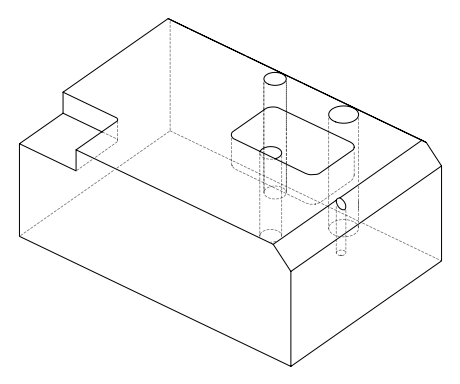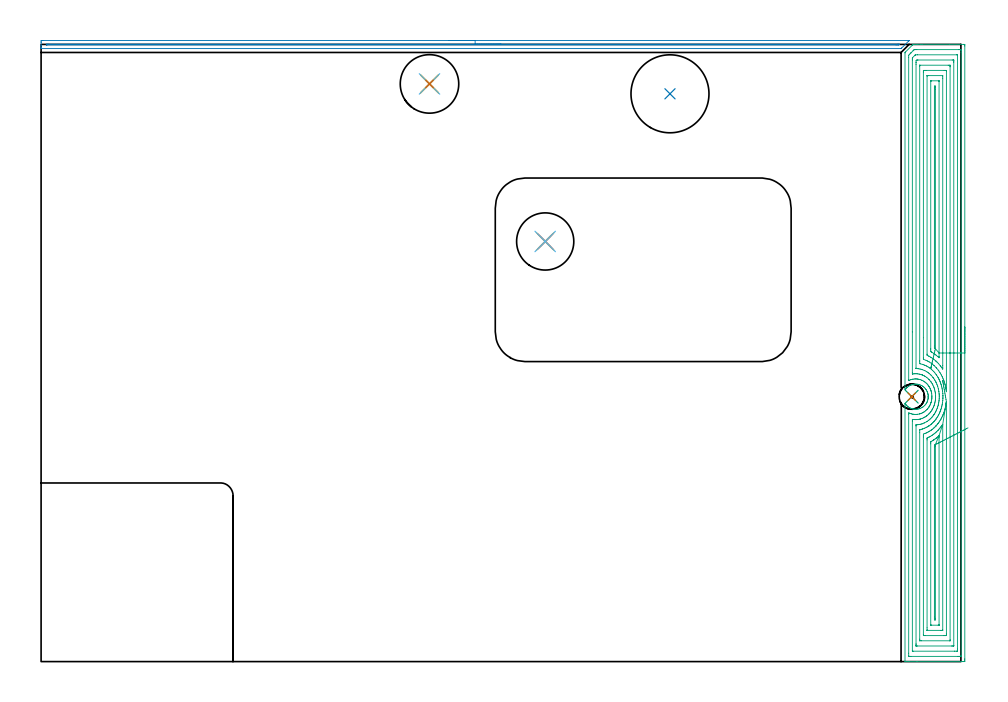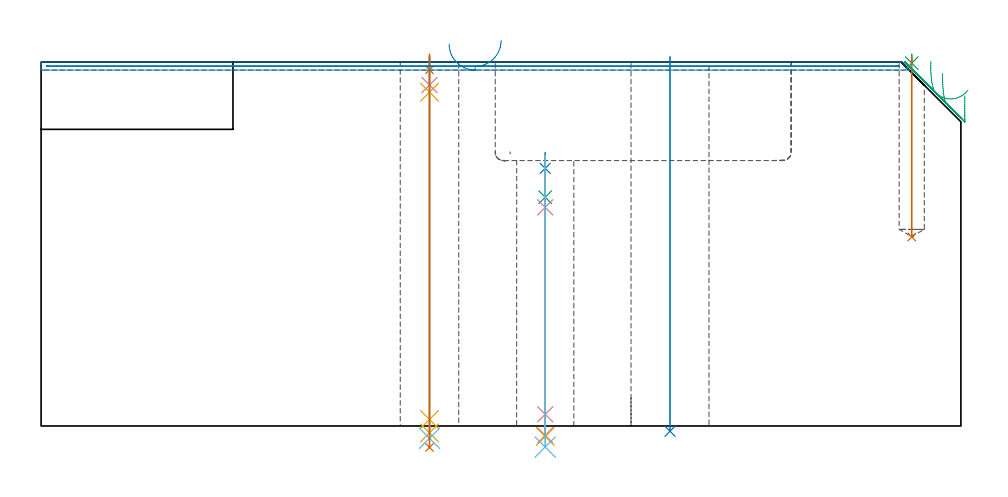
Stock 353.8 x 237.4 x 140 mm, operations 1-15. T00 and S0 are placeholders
(PLAN: 17 operations, 13 tool changes, 67.4 min)
(1 SPOT_DRILL | STEP1HOLE | NXT0321_9005460120000 | 0.05 min | 183 mm3)
(2 SPOT_DRILL_1 | STEP1HOLE_2 | NXT0321_9005460120000 | 0.06 min | 4457 mm3)
(3 SPOT_DRILL_2 | STEP1POCKET | NXT0321_9005460120000 | 0.03 min | 1 mm3)
(4 DRILL_BLIND_HOLE_INTO_CENTER | STEP1HOLE | NXT0301_030 | 0.04 min | 157 mm3)
(5 GUN_DRILL_THROUGH_HOLE | STEP1HOLE | UGT0307_001 | 0.62 min | 2554 mm3)
(6 SPADE_DRILL_TO_ENLARGE_THROUGH_HOLE | STEP1HOLE | UGT0306_005 | 0.59 min | 20180 mm3)
(7 DRILL_TO_ENLARGE_THROUGH_HOLE | STEP1HOLE | UGT0301_054 | 0.6 min | 32539 mm3)
(8 INDEXABLE_INSERT_DRILL_THROUGH_HOLE_FROM_SOLID | STEP1HOLE_1 | NXT0302_031 | 0.58 min | 98907 mm3)
(9 DRILL_BLIND_HOLE_INTO_CENTER_1 | STEP1HOLE_2 | UGT0301_209 | 0.07 min | 711 mm3)
(10 GUN_DRILL_THROUGH_HOLE_1 | STEP1HOLE_2 | UGT0307_006 | 0.52 min | 5681 mm3)
(11 DRILL_TO_ENLARGE_THROUGH_HOLE_1 | STEP1HOLE_2 | NXT0301_104 | 0.44 min | 10658 mm3)
(12 DRILL_TO_ENLARGE_THROUGH_HOLE_2 | STEP1HOLE_2 | UGT0301_053 | 0.46 min | 31654 mm3)
(13 DRILL_BLIND_HOLE_INTO_CENTER_2 | STEP1POCKET | UGT0301_492 | 0.28 min | 4814 mm3)
(14 AREA_MILL | FG_CHAMFER_SURFACE | UGT0205_001 | 5.46 min | 1626 mm3)
(15 AREA_MILL_1 | FG_CHAMFER_SURFACE_1 | UGT0205_001 | 17.25 min | 62459 mm3)
(16 MILL_CORNER_NOTCH_RECTANGULAR | CORNER_NOTCH_RECTANGULAR | NXT0201_009 | Follow Part, ap 2, ae 75% | 29.23 min | 131193 mm3)
(17 MILL_RECTANGULAR_POCKET | POCKET_RECTANGULAR_STRAIGHT | UGT0201_095 | Follow Part, ap 5, ae 75% | 11.13 min | 285118 mm3)
(TOOL NXT0321_9005460120000 | NC Spot Drill, 142deg, 12mm, Carbide, Uncoated | D12 PA142 FL30 Z2)
(TOOL NXT0301_030 | Carbide Drill 5.9mm [860.1-0590-018A1-MM 2214] | D5.9 PA140 FL28 Z2)
(TOOL UGT0307_001 | Gun Drill 5 mm | D5 PA130 FL24 Z1)
(TOOL UGT0306_005 | Spade Drill 14.5mm | D14.5 PA132 FL10 Z2)
(TOOL UGT0301_054 | Twist Drill 22.5 mm | D22.5 PA118 FL155 Z2)
(TOOL NXT0302_031 | Index. Insert Drill 30mm [880-D3000L32-05] | D30 PA176 FL150 Z2)
(TOOL UGT0301_209 | Twist Drill 9.4 mm | D9.4 PA118 FL78 Z2)
(TOOL UGT0307_006 | Gun Drill 9 mm | D9 PA130 FL24 Z1)
(TOOL NXT0301_104 | Carbide Drill 14mm [860.1-1400-112A1-MM 2214] | D14 PA140 FL123 Z2)
(TOOL UGT0301_053 | Twist Drill 22 mm | D22 PA118 FL150 Z2)
(TOOL UGT0301_492 | Carbide Drill 9.7 mm | D9.7 PA118 FL87 Z2)
(TOOL UGT0205_001 | Chamfer Mill 20 x 3 x 45 deg. | D20 FL50 Z2)
(TOOL NXT0201_009 | ENDMILL 8mm [2P460-0800-NA 1630] | D8 FL26 Z6)
(TOOL UGT0201_095 | End mill 20 mm | D20 R3 FL38 Z4)
(OP 1 SPOT_DRILL)
G17 G21 G94 G90
T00 M6
G54
G17 G0 G90 X149.4 Y222.2 S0 M3
G43 Z150. H0
G94 G81 G98 Z137. F250. R143.
G80
M5
M2
(OP 2 SPOT_DRILL_1)
G17 G21 G94 G90
T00 M6
G54
G17 G0 G90 X193.9 Y161.6 S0 M3
G43 Z150. H0
G94 G81 G98 Z99.1 F250. R105.1
G80
M5
M2
(OP 3 SPOT_DRILL_2)
G17 G21 G94 G90
T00 M6
G54
G17 G0 G90 X334.9 Y101.9 S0 M3
G43 Z150. H0
G94 G81 G98 Z139.583 F250. R143.
G80
M5
M2
(OP 4 DRILL_BLIND_HOLE_INTO_CENTER)
G17 G21 G94 G90
T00 M6
G54
G17 G0 G90 X149.4 Y222.2 S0 M3
G43 Z150. H1
G94 G81 G98 Z131.15 F250. R142.
G80
M5
M2
(OP 5 GUN_DRILL_THROUGH_HOLE)
G17 G21 G94 G90
T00 M6
G54
G17 G0 G90 X149.4 Y222.2 M8
G43 Z150. H0
Z137.46
S716 M3
G94 G1 Z128.394 F125. M26
G4 X.084
Z2.5 F250.
G4 X.084
Z-2.666 F125.
G4 X.084
M5
M9
G0 Z137.46
Z150.
M2
(OP 6 SPADE_DRILL_TO_ENLARGE_THROUGH_HOLE)
G17 G21 G94 G90
T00 M6
G54
G17 G0 G90 X149.4 Y222.2 S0 M3
G43 Z150. H0
G94 G73 G98 Z-4.728 F250. Q14.473 R142.
G80
M5
M2
(OP 7 DRILL_TO_ENLARGE_THROUGH_HOLE)
G17 G21 G94 G90
T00 M6
G54
G17 G0 G90 X149.4 Y222.2 S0 M3
G43 Z150. H0
G94 G73 G98 Z-8.26 F250. Q21.18 R142.
G80
M5
M2
(OP 8 INDEXABLE_INSERT_DRILL_THROUGH_HOLE_FROM_SOLID)
G17 G21 G94 G90
T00 M6
G54
G17 G0 G90 X241.9 Y218.4 S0 M3
G43 Z150. H1
G94 G81 G98 Z-2.024 F250. R142.
G80
M5
M2
(OP 9 DRILL_BLIND_HOLE_INTO_CENTER_1)
G17 G21 G94 G90
T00 M6
G54
G17 G0 G90 X193.9 Y161.6 S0 M3
G43 Z150. H0
G94 G81 G98 Z88. F250. R104.1
G80
M5
M2
(OP 10 GUN_DRILL_THROUGH_HOLE_1)
G17 G21 G94 G90
T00 M6
G54
G17 G0 G90 X193.9 Y161.6 M8
G43 Z150. H0
Z99.475
S716 M3
G94 G1 Z84.105 F125. M26
G4 X.084
Z4.5 F250.
G4 X.084
Z-3.598 F125.
G4 X.084
M5
M9
G0 Z99.475
Z150.
M2
(OP 11 DRILL_TO_ENLARGE_THROUGH_HOLE_1)
G17 G21 G94 G90
T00 M6
G54
G17 G0 G90 X193.9 Y161.6 S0 M3
G43 Z150. H1
G94 G73 G98 Z-4.048 F250. Q13.268 R104.1
G80
M5
M2
(OP 12 DRILL_TO_ENLARGE_THROUGH_HOLE_2)
G17 G21 G94 G90
T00 M6
G54
G17 G0 G90 X193.9 Y161.6 S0 M3
G43 Z150. H0
G94 G73 G98 Z-8.109 F250. Q18.368 R104.1
G80
M5
M2
(OP 13 DRILL_BLIND_HOLE_INTO_CENTER_2)
G17 G21 G94 G90
T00 M6
G54
G17 G0 G90 X334.9 Y101.9 S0 M3
G43 Z150. H0
G94 G81 G98 Z72.7 F250. R142.
G80
M5
M2
(OP 14 AREA_MILL)
G17 G21 G94 G90
T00 M6
G54
G17 G0 G90 X156.95 Y238.9 S1061 M3
G43 Z150. H0
Z146.9
G94 G1 X156.988 Z146.028 F250.
X157.102 Z145.164
X157.291 Z144.312
X157.553 Z143.48
X157.887 Z142.674
X158.29 Z141.9
X158.758 Z141.164
X159.29 Z140.472
X159.879 Z139.829
X160.522 Z139.24
X161.214 Z138.708
X161.95 Z138.24
X162.724 Z137.837
X163.53 Z137.503
X164.362 Z137.241
X165.214 Z137.052
X166.078 Z136.938
X166.95 Z136.9
X333.781 Y238.899 Z136.899
X333.81 Y238.898 Z136.898
X333.843 Y238.895 Z136.899
X333.882 Y238.89 Z136.902
X333.786 Y238.785 Z137.012
X333.74 Y238.74 Z137.059
X331.035 Y236.035 Z139.765
X330.871 Y235.873 Z139.924
X330.795 Y235.804 Z139.989
X330.587 Y235.8 Z140.
X0.183
X0.01 Y235.803 Z139.988
X0.004 Y235.9 Z139.892
X0. Y236.004 Z139.796
Y236.208 Z139.592
Y236.916 Z138.878
Y238.138 Z137.659
X0.006 Y238.651 Z137.144
X0.01 Y238.893 Z136.901
X0.375 Y238.898 Z136.9
X0.63 Y238.9
X166.95
Y237.486 Z138.314
X329.386
X329.693 Y237.485 Z138.315
X330.005 Y237.482 Z138.318
X330.013 Y237.48 Z138.32
X330.012 Y237.474 Z138.326
X329.829 Y237.284 Z138.516
X329.794 Y237.251 Z138.549
X329.759 Y237.221 Z138.579
X329.693 Y237.22 Z138.58
X329.385 Y237.216 Z138.584
X329.079 Y237.215 Z138.585
X328.799 Y237.214 Z138.586
X2.418 Y237.215 Z138.585
X2.109 Y237.216 Z138.584
X2.043 Y237.219 Z138.581
X2.016 Y237.221 Z138.579
X2.01 Y237.233 Z138.567
X2.009 Y237.313 Z138.487
X2.029 Y237.479 Z138.321
X2.209 Y237.482 Z138.318
X2.418 Y237.484 Z138.316
X2.726 Y237.486 Z138.314
X3.005
X166.95
X167.822 Z138.352
X168.686 Z138.466
X169.538 Z138.655
X170.37 Z138.917
X171.176 Z139.251
X171.95 Z139.654
X172.686 Z140.123
X173.378 Z140.654
X174.021 Z141.243
X174.61 Z141.886
X175.142 Z142.578
X175.61 Z143.314
X176.013 Z144.088
X176.347 Z144.894
X176.609 Z145.726
X176.798 Z146.578
X176.912 Z147.443
X176.95 Z148.314
G0 Z150.
M5
M2
(OP 15 AREA_MILL_1)
G17 G21 G94 G90
T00 M6
G54
G17 G0 G90 X355.3 Y128.7 S1061 M3
G43 Z150. H0
Z127.
G94 G1 Y128.662 Z126.128 F250.
Y128.548 Z125.264
Y128.359 Z124.412
Y128.097 Z123.58
Y127.763 Z122.774
Y127.36 Z122.
Y126.892 Z121.264
Y126.36 Z120.572
Y125.771 Z119.929
Y125.128 Z119.34
Y124.436 Z118.808
Y123.7 Z118.34
Y122.926 Z117.937
Y122.12 Z117.603
Y121.288 Z117.341
Y120.436 Z117.152
Y119.572 Z117.038
Y118.7 Z117.
Y1.01
X355.299 Y0.591 Z117.001
X355.295 Y0.124 Z117.003
X355.291 Y0.009 Z117.006
X354.833 Y0.004 Z117.464
X354.248 Y0. Z118.049
X336.883 Z135.413
X333.937 Z138.359
X333.65 Z138.645
X333.077 Z139.222
X332.768 Z139.531
X332.603 Y0.001 Z139.696
X332.306 Y0.01 Z139.993
X332.3 Y0.145 Z140.
Y99.089
X332.303 Y99.281 Z139.989
X332.388 Y99.173 Z139.91
X332.451 Y99.089 Z139.849
X332.488 Y99.037 Z139.812
X332.625 Y98.859 Z139.675
X332.777 Y98.68 Z139.523
X332.853 Y98.596 Z139.447
X332.943 Y98.501 Z139.357
X333.072 Y98.377 Z139.228
X333.337 Y98.144 Z138.963
X333.638 Y97.923 Z138.662
X333.951 Y97.725 Z138.349
X334.385 Y97.501 Z137.915
X334.83 Y97.318 Z137.47
X335.023 Y97.25 Z137.277
X335.364 Y97.169 Z136.936
X335.709 Y97.109 Z136.591
X336.148 Y97.068 Z136.152
X336.588 Y97.065 Z135.712
X337.028 Y97.103 Z135.272
X337.466 Y97.177 Z134.834
X337.776 Y97.25 Z134.524
X338.345 Y97.468 Z133.955
X338.792 Y97.695 Z133.508
X339.224 Y97.967 Z133.076
X339.463 Y98.144 Z132.837
X339.792 Y98.448 Z132.508
X340.103 Y98.776 Z132.197
X340.308 Y99.037 Z131.992
X340.587 Y99.475 Z131.713
X340.618 Y99.535 Z131.682
X340.692 Y99.685 Z131.601
X340.711 Y99.717 Z131.588
X340.821 Y99.931 Z131.478
X340.982 Y100.32 Z131.318
X341.117 Y100.825 Z131.18
X341.198 Y101.27 Z131.097
X341.201 Y101.318 Z131.091
X341.226 Y101.605 Z131.069
X341.227 Y101.615
X341.233 Y101.719 Z131.058
X341.231 Y101.847 Z131.056
X341.232 Y101.933 Z131.057
Y101.937
X341.231 Y101.948 Z131.056
X341.232 Y102.166 Z131.063
X341.229 Y102.202 Z131.067
X341.187 Y102.612 Z131.112
X341.136 Y102.869 Z131.163
X341.1 Y103.052 Z131.199
X341.005 Y103.397 Z131.293
X340.981 Y103.485 Z131.318
X340.973 Y103.506 Z131.325
X340.863 Y103.762 Z131.435
X340.777 Y103.96 Z131.52
X340.62 Y104.255 Z131.674
X340.565 Y104.364 Z131.733
X340.546 Y104.4 Z131.752
X340.427 Y104.581 Z131.873
X340.335 Y104.72 Z131.965
X340.103 Y105.025 Z132.197
X339.86 Y105.294 Z132.44
X339.55 Y105.574 Z132.75
X339.224 Y105.834 Z133.076
X338.948 Y106.019 Z133.352
X338.664 Y106.187 Z133.636
X338.345 Y106.333 Z133.955
X337.909 Y106.496 Z134.391
X337.466 Y106.621 Z134.834
X337.028 Y106.697 Z135.272
X336.588 Y106.735 Z135.712
X336.148 Y106.732 Z136.152
X335.709 Y106.688 Z136.591
X335.267 Y106.604 Z137.033
X334.83 Y106.478 Z137.47
X334.479 Y106.344 Z137.821
X334.135 Y106.187 Z138.165
X333.951 Y106.079 Z138.349
X333.499 Y105.771 Z138.801
X333.072 Y105.421 Z139.228
X332.936 Y105.294 Z139.364
X332.633 Y104.948 Z139.667
X332.511 Y104.798 Z139.789
X332.461 Y104.73 Z139.838
X332.307 Y104.519 Z139.992
X332.3 Y104.883 Z140.
Y234.135
X332.303 Y234.295 Z139.989
X332.462 Y234.462 Z139.837
X335.09 Y237.091 Z137.209
X335.257 Y237.255 Z137.043
X335.4 Y237.39 Z136.898
X335.415 Y237.392 Z136.883
X335.989 Y237.4 Z136.31
X336.607 Z135.693
X337.181 Z135.115
X338.35 Z133.947
X338.946 Z133.348
X349.388 Z122.909
X354.833 Z117.464
X355.133 Y237.397 Z117.164
X355.292 Y237.39 Z117.005
X355.299 Y237.23 Z116.999
X355.3 Y236.809 Z117.
Y118.7
X353.886 Z118.414
X353.885 Y2.373 Z118.415
X353.884 Y2.167 Z118.416
X353.881 Y2.064 Z118.419
X353.879 Y2.021 Z118.421
X353.806 Y2.01 Z118.494
X353.435 Y2.002 Z118.865
X353.067 Y2.001 Z119.233
X352.554 Y2. Z119.746
X334.533 Z137.767
X334.018 Y2.002 Z138.282
X333.817 Y2.007 Z138.483
X333.726 Y2.01 Z138.574
X333.716 Y2.307 Z138.584
X333.715 Y2.373 Z138.585
X333.714 Y3.2 Z138.586
X333.715 Y95.078 Z138.585
X333.719 Y95.491 Z138.581
X333.721 Y95.685 Z138.579
X334.065 Y95.55 Z138.235
X334.533 Y95.372 Z137.767
X334.888 Y95.264 Z137.412
X335.332 Y95.163 Z136.968
X335.415 Y95.151 Z136.885
X335.998 Y95.078 Z136.302
X336.298 Y95.068 Z136.002
X336.309 Y95.067 Z135.991
X336.787 Y95.078 Z135.513
X337.147 Y95.112 Z135.153
X337.181 Y95.117 Z135.119
X337.885 Y95.258 Z134.415
X338.063 Y95.302 Z134.237
X338.545 Y95.482 Z133.755
X338.946 Y95.658 Z133.354
X339.151 Y95.763 Z133.149
X339.523 Y95.969 Z132.777
X339.71 Y96.089 Z132.59
X339.828 Y96.17 Z132.472
X340.222 Y96.468 Z132.078
X340.65 Y96.861 Z131.65
X340.68 Y96.892 Z131.62
X340.711 Y96.924 Z131.589
X340.976 Y97.216 Z131.324
X341.096 Y97.363 Z131.204
X341.387 Y97.752 Z130.913
X341.44 Y97.83 Z130.86
X341.47 Y97.877 Z130.83
X341.594 Y98.08 Z130.706
X341.795 Y98.44 Z130.505
X341.9 Y98.644 Z130.4
X342.083 Y99.041 Z130.217
X342.275 Y99.535 Z130.025
X342.303 Y99.622 Z129.997
X342.323 Y99.69 Z129.977
X342.476 Y100.273 Z129.824
X342.501 Y100.401 Z129.799
X342.506 Y100.426 Z129.794
X342.572 Y100.822 Z129.728
X342.611 Y101.182 Z129.689
X342.622 Y101.318 Z129.678
X342.644 Y101.675 Z129.656
Y102.04
X342.641 Y102.209 Z129.659
X342.567 Y103.009 Z129.733
X342.552 Y103.101 Z129.748
X342.476 Y103.509 Z129.824
X342.355 Y103.992 Z129.945
X342.31 Y104.16 Z129.99
X342.236 Y104.387 Z130.064
X342.154 Y104.592 Z130.146
X342.029 Y104.883 Z130.271
X341.889 Y105.182 Z130.411
X341.594 Y105.741 Z130.706
X341.578 Y105.767 Z130.722
X341.574 Y105.775 Z130.726
X341.533 Y105.836 Z130.767
X341.227 Y106.265 Z131.073
X341.064 Y106.478 Z131.236
X340.906 Y106.666 Z131.394
X340.711 Y106.879 Z131.589
X340.363 Y107.201 Z131.937
X339.935 Y107.558 Z132.365
X339.828 Y107.635 Z132.472
X339.583 Y107.806 Z132.717
X339.128 Y108.066 Z133.172
X338.946 Y108.151 Z133.354
X338.747 Y108.24 Z133.553
X338.211 Y108.449 Z134.089
X338.063 Y108.492 Z134.237
X338.005 Y108.507 Z134.295
X337.534 Y108.614 Z134.766
X337.181 Y108.676 Z135.119
X336.928 Y108.704 Z135.372
X336.597 Y108.725 Z135.703
X336.298 Y108.723 Z136.002
X336.034 Y108.715 Z136.266
X335.415 Y108.641 Z136.885
X335.256 Y108.61 Z137.044
X334.587 Y108.449 Z137.713
X334.545 Y108.436 Z137.755
X334.533 Y108.432 Z137.767
X333.91 Y108.187 Z138.39
X333.775 Y108.135 Z138.525
X333.721 Y108.126 Z138.579
X333.715 Y108.383 Z138.585
Y108.449
X333.714 Y232.352 Z138.586
X333.719 Y233.174 Z138.581
X333.721 Y233.244 Z138.579
X334.121 Y233.66 Z138.179
X334.533 Y234.083 Z137.767
X334.559 Y234.109 Z137.741
X335.415 Y234.966 Z136.885
X335.476 Y235.027 Z136.824
X335.754 Y235.297 Z136.546
X335.833 Y235.372 Z136.467
X335.877 Y235.39 Z136.423
X335.932 Y235.396 Z136.368
X336.298 Y235.399 Z136.002
X336.811 Y235.4 Z135.489
X353.067 Z119.233
X353.582 Y235.398 Z118.718
X353.783 Y235.394 Z118.517
X353.874 Y235.39 Z118.426
X353.884 Y235.093 Z118.416
X353.885 Y235.027 Z118.415
X353.886 Y234.2 Z118.414
Y118.7
X352.472 Z119.828
X352.471 Y5.048 Z119.829
Y4.759
X352.466 Y4.156 Z119.834
X352.464 Y4.021 Z119.836
X352.333 Y4.007 Z119.967
X352.185 Y4.004 Z120.115
X351.457 Y4. Z120.843
X351.302 Z120.998
X335.415 Y4.001 Z136.885
X335.261 Y4.004 Z137.039
X335.159 Y4.01 Z137.141
X335.134 Y4.014 Z137.166
X335.133 Y4.026 Z137.167
X335.13 Y4.06 Z137.17
X335.129 Y4.156 Z137.171
Y92.404
X335.13 Y92.692 Z137.17
X335.133 Y92.983 Z137.167
X335.136 Y93.166 Z137.164
X335.588 Y93.121 Z136.712
X335.964 Y93.089 Z136.336
X336.298 Y93.077 Z136.002
X336.515 Y93.076 Z135.785
X336.846 Y93.09 Z135.454
X337.181 Y93.118 Z135.119
X337.338 Y93.136 Z134.962
X338.063 Y93.265 Z134.237
X338.088 Y93.27 Z134.212
X338.197 Y93.295 Z134.103
X338.752 Y93.49 Z133.548
X338.946 Y93.564 Z133.354
X339.376 Y93.753 Z132.924
X339.828 Y93.991 Z132.472
X339.954 Y94.06 Z132.346
X340.168 Y94.187 Z132.132
X340.494 Y94.406 Z131.806
X340.711 Y94.57 Z131.589
X340.994 Y94.792 Z131.306
X341.306 Y95.078 Z130.994
X341.452 Y95.221 Z130.848
X341.594 Y95.367 Z130.706
X341.881 Y95.679 Z130.419
X342.112 Y95.969 Z130.188
X342.267 Y96.18 Z130.033
X342.476 Y96.479 Z129.824
X342.624 Y96.711 Z129.676
X342.714 Y96.861 Z129.586
X342.946 Y97.278 Z129.354
X343.18 Y97.752 Z129.12
X343.236 Y97.876 Z129.064
X343.359 Y98.16 Z128.941
X343.492 Y98.509 Z128.808
X343.541 Y98.644 Z128.759
X343.696 Y99.194 Z128.604
X343.786 Y99.535 Z128.514
X343.866 Y99.914 Z128.434
X343.958 Y100.426 Z128.342
X343.987 Y100.683 Z128.313
X344.041 Y101.318 Z128.259
X344.054 Y101.507 Z128.246
X344.056 Y102.209 Z128.244
X344.049 Y102.403 Z128.251
X343.984 Y103.101 Z128.316
X343.955 Y103.39 Z128.345
X343.844 Y103.992 Z128.456
X343.722 Y104.517 Z128.578
X343.625 Y104.883 Z128.675
X343.562 Y105.091 Z128.738
X343.493 Y105.304 Z128.807
X343.359 Y105.654 Z128.941
X343.308 Y105.775 Z128.992
X343.268 Y105.866 Z129.032
X343.021 Y106.382 Z129.279
X342.869 Y106.666 Z129.431
X342.729 Y106.921 Z129.571
X342.476 Y107.319 Z129.824
X342.315 Y107.558 Z129.985
X342.232 Y107.671 Z130.068
X341.645 Y108.397 Z130.655
X341.596 Y108.451 Z130.704
X341.411 Y108.633 Z130.889
X340.711 Y109.229 Z131.589
X340.574 Y109.34 Z131.726
X340.131 Y109.64 Z132.169
X339.828 Y109.82 Z132.472
X339.571 Y109.965 Z132.729
X338.98 Y110.232 Z133.32
X338.946 Y110.245 Z133.354
X338.925 Y110.252 Z133.375
X338.402 Y110.426 Z133.898
X338.063 Y110.514 Z134.237
X337.697 Y110.601 Z134.603
X337.181 Y110.68 Z135.119
X336.696 Y110.721 Z135.604
X336.298 Y110.723 Z136.002
X335.836 Y110.699 Z136.464
X335.415 Y110.653 Z136.885
X335.191 Y110.627 Z137.109
X335.154 Y110.625 Z137.146
X335.138 Z137.162
X335.135 Y110.642 Z137.165
X335.132 Y110.834 Z137.168
X335.129 Y111.123 Z137.171
X335.128 Y126.834 Z137.172
X335.129 Y231.461 Z137.171
Y231.75
X335.133 Y232.051 Z137.167
X335.135 Y232.2 Z137.165
X335.143 Y232.232 Z137.157
X335.174 Y232.267 Z137.126
X335.252 Y232.352 Z137.048
X336.144 Y233.244 Z136.156
X336.223 Y233.319 Z136.077
X336.298 Y233.389 Z136.002
X337.027 Y233.399 Z135.273
X352.185 Z120.115
X352.339 Y233.396 Z119.961
X352.442 Y233.39 Z119.858
X352.466 Y233.386 Z119.834
X352.468 Y233.374 Z119.832
X352.47 Y233.34 Z119.83
X352.471 Y233.244 Z119.829
X352.472 Y118.7 Z119.828
X351.057 Z121.243
Y6.187
X351.055 Y6.094 Z121.245
X351.053 Y6.038 Z121.247
X351.051 Y6.014 Z121.249
X351.035 Y6.01 Z121.265
X350.831 Y6.005 Z121.469
X350.42 Y6. Z121.88
X350.359 Z121.941
X337.12 Z135.18
X336.755 Y6.003 Z135.545
X336.573 Y6.008 Z135.727
X336.554 Y6.01 Z135.746
X336.549 Y6.019 Z135.751
X336.546 Y6.051 Z135.754
X336.544 Y6.101 Z135.756
X336.543 Y6.583 Z135.757
Y6.83
Y90.621
X336.545 Y90.943 Z135.755
X336.547 Y91.023 Z135.753
X336.549 Y91.055 Z135.751
X336.585 Y91.063 Z135.715
X336.729 Y91.077 Z135.571
X337.181 Y91.115 Z135.119
X337.534 Y91.156 Z134.766
X338.063 Y91.253 Z134.237
X338.277 Y91.296 Z134.023
X338.575 Y91.376 Z133.725
X338.946 Y91.491 Z133.354
X338.962 Y91.496 Z133.338
X339.01 Y91.513 Z133.29
X339.59 Y91.753 Z132.71
X339.828 Y91.858 Z132.472
X340.549 Y92.241 Z131.751
X340.711 Y92.337 Z131.589
X340.752 Y92.363 Z131.548
X340.816 Y92.404 Z131.484
X341.274 Y92.727 Z131.026
X341.594 Y92.976 Z130.706
X341.768 Y93.119 Z130.532
X341.964 Y93.295 Z130.336
X342.225 Y93.549 Z130.075
X342.476 Y93.805 Z129.824
X342.659 Y94.002 Z129.641
X342.823 Y94.187 Z129.477
X343.061 Y94.487 Z129.239
X343.359 Y94.888 Z128.941
X343.437 Y94.999 Z128.863
X343.49 Y95.078 Z128.81
X343.779 Y95.545 Z128.521
X344.02 Y95.969 Z128.28
X344.097 Y96.115 Z128.203
X344.241 Y96.4 Z128.059
X344.388 Y96.713 Z127.912
X344.453 Y96.861 Z127.847
X344.649 Y97.34 Z127.651
X344.807 Y97.752 Z127.493
X344.881 Y97.997 Z127.419
X345.066 Y98.644 Z127.234
X345.079 Y98.689 Z127.221
X345.124 Y98.865 Z127.176
X345.238 Y99.42 Z127.062
X345.259 Y99.535 Z127.041
X345.363 Y100.185 Z126.937
X345.39 Y100.426 Z126.91
X345.439 Y101. Z126.861
X345.462 Y101.318 Z126.838
X345.469 Y101.861 Z126.831
X345.47 Y102.209 Z126.83
X345.44 Y102.781 Z126.86
X345.411 Y103.101 Z126.889
X345.343 Y103.771 Z126.957
X345.305 Y103.992 Z126.995
X345.134 Y104.873 Z127.166
X345.132 Y104.883 Z127.168
X345.124 Y104.918 Z127.176
X344.893 Y105.775 Z127.407
X344.785 Y106.117 Z127.515
X344.572 Y106.666 Z127.728
X344.241 Y107.409 Z128.059
X344.169 Y107.558 Z128.131
X344.092 Y107.708 Z128.208
X343.809 Y108.213 Z128.491
X343.659 Y108.449 Z128.641
X343.359 Y108.903 Z128.941
X343.179 Y109.157 Z129.121
X343.032 Y109.34 Z129.268
X342.476 Y110.004 Z129.824
X342.251 Y110.232 Z130.049
X341.594 Y110.808 Z130.706
X341.21 Y111.123 Z131.09
X340.711 Y111.465 Z131.589
X339.934 Y111.908 Z132.366
X339.828 Y111.955 Z132.472
X339.691 Y112.015 Z132.609
X338.946 Y112.296 Z133.354
X338.538 Y112.426 Z133.762
X338.063 Y112.542 Z134.237
X337.427 Y112.657 Z134.873
X337.181 Y112.686 Z135.119
X336.567 Y112.742 Z135.733
X336.548 Y112.75 Z135.752
X336.547 Y112.759 Z135.753
X336.544 Y112.814 Z135.756
X336.543 Y112.906 Z135.757
Y229.678
X336.545 Y230.32 Z135.755
X336.548 Y230.57 Z135.752
X336.559 Y231.198 Z135.741
X336.772 Y231.39 Z135.528
X337.181 Y231.399 Z135.119
X337.241 Y231.4 Z135.059
X350.48 Z121.82
X350.845 Y231.397 Z121.455
X351.027 Y231.392 Z121.273
X351.046 Y231.39 Z121.254
X351.051 Y231.381 Z121.249
X351.054 Y231.349 Z121.246
X351.056 Y231.299 Z121.244
X351.057 Y230.817 Z121.243
Y230.57
Y118.7
X349.643 Z122.657
Y8.399
X349.641 Y8.184 Z122.659
X349.637 Y8.042 Z122.663
X349.635 Y8.008 Z122.665
X349.63 Y8.006 Z122.67
X349.613 Y8.003 Z122.687
X349.537 Y8.001 Z122.763
X338.67 Y8. Z133.63
X338.063 Y8.004 Z134.237
X337.977 Y8.007 Z134.323
X337.969 Y8.009 Z134.331
X337.964 Y8.035 Z134.336
X337.96 Y8.148 Z134.34
X337.958 Y8.291 Z134.342
X337.957 Y8.506 Z134.343
Y8.613
Y88.054
X337.958 Y88.838 Z134.342
X337.959 Y88.943 Z134.341
X337.964 Y89.052 Z134.336
X337.977 Y89.202 Z134.323
X338.063 Y89.222 Z134.237
X338.473 Y89.316 Z133.827
X338.946 Y89.445 Z133.354
X339.158 Y89.516 Z133.142
X339.752 Y89.73 Z132.548
X339.879 Y89.781 Z132.421
X340.413 Y90.033 Z131.887
X340.711 Y90.193 Z131.589
X340.985 Y90.344 Z131.315
X341.456 Y90.621 Z130.844
X341.538 Y90.677 Z130.762
X341.594 Y90.716 Z130.706
X342.052 Y91.05 Z130.248
X342.476 Y91.383 Z129.824
X342.546 Y91.442 Z129.754
X342.625 Y91.513 Z129.675
X343. Y91.875 Z129.3
X343.359 Y92.237 Z128.941
X343.44 Y92.322 Z128.86
X343.515 Y92.404 Z128.785
X343.849 Y92.801 Z128.451
X344.233 Y93.295 Z128.067
X344.241 Y93.307 Z128.059
X344.594 Y93.831 Z127.706
X344.818 Y94.187 Z127.482
X344.933 Y94.38 Z127.367
X345.124 Y94.716 Z127.176
X345.249 Y94.952 Z127.051
X345.313 Y95.078 Z126.987
X345.538 Y95.551 Z126.762
X345.723 Y95.969 Z126.577
X345.807 Y96.171 Z126.493
X346.007 Y96.668 Z126.293
X346.058 Y96.809 Z126.242
X346.076 Y96.861 Z126.224
X346.261 Y97.495 Z126.039
X346.333 Y97.752 Z125.967
X346.451 Y98.195 Z125.849
X346.548 Y98.644 Z125.752
X346.607 Y98.928 Z125.693
X346.71 Y99.535 Z125.59
X346.734 Y99.692 Z125.566
X346.818 Y100.426 Z125.482
X346.824 Y100.492 Z125.476
X346.883 Y101.318 Z125.417
Y101.324
X346.889 Y101.771 Z125.411
X346.891 Y102.207 Z125.409
X346.889 Y102.316 Z125.411
X346.842 Y103.101 Z125.458
X346.838 Y103.153 Z125.462
X346.75 Y103.992 Z125.55
X346.731 Y104.151 Z125.569
X346.596 Y104.883 Z125.704
X346.521 Y105.255 Z125.779
X346.401 Y105.775 Z125.899
X346.228 Y106.442 Z126.072
X346.16 Y106.666 Z126.14
X346.007 Y107.128 Z126.293
X345.84 Y107.558 Z126.46
X345.724 Y107.843 Z126.576
X345.446 Y108.449 Z126.854
X345.341 Y108.669 Z126.959
X345.124 Y109.085 Z127.176
X344.982 Y109.34 Z127.318
X344.781 Y109.686 Z127.519
X344.416 Y110.232 Z127.884
X344.241 Y110.484 Z128.059
X343.729 Y111.123 Z128.571
X343.359 Y111.567 Z128.941
X342.901 Y112.015 Z129.399
X342.476 Y112.387 Z129.824
X341.851 Y112.906 Z130.449
X341.594 Y113.082 Z130.706
X341.096 Y113.408 Z131.204
X340.711 Y113.622 Z131.589
X340.388 Y113.797 Z131.912
X339.828 Y114.028 Z132.472
X339.45 Y114.179 Z132.85
X338.946 Y114.344 Z133.354
X338.213 Y114.537 Z134.087
X337.967 Y114.594 Z134.333
X337.963 Y114.689 Z134.337
X337.96 Y114.793 Z134.34
X337.957 Y115.58 Z134.343
Y115.687
Y229.002
X337.959 Y229.216 Z134.341
X337.963 Y229.359 Z134.337
X337.966 Y229.392 Z134.335
X337.97 Y229.394 Z134.33
X337.987 Y229.397 Z134.313
X338.063 Y229.399 Z134.237
X348.93 Y229.4 Z123.37
X349.537 Y229.396 Z122.763
X349.623 Y229.393 Z122.677
X349.631 Y229.391 Z122.669
X349.636 Y229.365 Z122.664
X349.64 Y229.252 Z122.66
X349.642 Y229.109 Z122.658
X349.643 Y228.894 Z122.657
Y228.787
Y118.7
X348.229 Z124.071
Y104.422
X348.226 Y103.992 Z124.074
X348.223 Y103.948 Z124.077
X348.21 Y103.804 Z124.09
X348.188 Y103.992 Z124.112
X348.137 Y104.426 Z124.163
X348.123 Y104.529 Z124.177
X348.061 Y104.883 Z124.239
X347.997 Y105.23 Z124.303
X347.923 Y105.622 Z124.377
X347.89 Y105.775 Z124.41
X347.772 Y106.306 Z124.528
X347.681 Y106.666 Z124.619
X347.648 Y106.791 Z124.652
X347.427 Y107.558 Z124.873
X347.248 Y108.086 Z125.052
X347.107 Y108.449 Z125.193
X346.889 Y108.974 Z125.411
X346.726 Y109.34 Z125.574
X346.583 Y109.649 Z125.717
X346.279 Y110.232 Z126.021
X346.007 Y110.721 Z126.293
X345.76 Y111.123 Z126.54
X345.275 Y111.862 Z127.025
X345.161 Y112.015 Z127.139
X345.124 Y112.061 Z127.176
X344.431 Y112.906 Z127.869
X344.241 Y113.13 Z128.059
X343.553 Y113.797 Z128.747
X343.359 Y113.967 Z128.941
X342.504 Y114.689 Z129.796
X342.476 Y114.709 Z129.824
X342.412 Y114.754 Z129.888
X341.594 Y115.272 Z130.706
X341.051 Y115.58 Z131.249
X340.711 Y115.743 Z131.589
X340.422 Y115.872 Z131.878
X339.384 Y116.273 Z132.916
X339.378 Y116.319 Z132.922
X339.376 Y116.471 Z132.924
X339.372 Y116.932 Z132.928
X339.371 Y124.593 Z132.929
Y226.574
X339.373 Y227.004 Z132.927
X339.375 Y227.235 Z132.925
X339.378 Y227.349 Z132.922
X339.386 Y227.391 Z132.914
X339.441 Y227.395 Z132.859
X339.828 Y227.398 Z132.472
X340.319 Y227.4 Z131.981
X347.38 Z124.92
X347.772 Y227.398 Z124.528
X348.164 Y227.392 Z124.136
X348.214 Y227.39 Z124.086
X348.223 Y227.381 Z124.077
X348.224 Y227.362 Z124.076
X348.227 Y227.281 Z124.073
X348.229 Y227.158 Z124.071
Y227.004
Y118.7
X346.815 Z125.485
Y113.872
X346.814 Y112.981 Z125.486
X346.813 Y112.906 Z125.487
X346.808 Y112.612 Z125.492
X346.804 Y112.501 Z125.496
X346.274 Y113.265 Z126.026
X346.007 Y113.619 Z126.293
X345.866 Y113.797 Z126.434
X345.217 Y114.595 Z127.083
X345.137 Y114.689 Z127.163
X345.124 Y114.703 Z127.176
X344.585 Y115.233 Z127.715
X344.241 Y115.555 Z128.059
X344.214 Y115.58 Z128.086
X343.359 Y116.29 Z128.941
X343.133 Y116.471 Z129.167
X342.476 Y116.902 Z129.824
X342.201 Y117.079 Z130.099
X341.717 Y117.363 Z130.583
X341.594 Y117.43 Z130.706
X341.454 Y117.504 Z130.846
X341.01 Y117.717 Z131.29
X340.792 Y117.822 Z131.508
X340.786 Y118.178 Z131.514
Y118.254
Y225.221
X340.787 Y225.323 Z131.513
X340.79 Y225.373 Z131.51
X340.791 Y225.39 Z131.509
X341.417 Y225.4 Z130.883
X346.713 Y225.399 Z125.587
X346.772 Y225.396 Z125.528
X346.783 Y225.393 Z125.517
X346.808 Y225.38 Z125.492
X346.812 Y225.299 Z125.488
X346.813 Y225.221 Z125.487
X346.815 Y224.405 Z125.485
Y118.7
X345.4 Z126.9
Y117.363
Y117.084
X345.399 Y116.991 Z126.901
X345.396 Y116.917 Z126.904
X345.393 Y116.886 Z126.907
X344.854 Y117.363 Z127.446
X344.241 Y117.873 Z128.059
X343.774 Y118.254 Z128.526
X343.359 Y118.526 Z128.941
X342.608 Y119.012 Z129.692
X342.376 Y119.146 Z129.924
X342.296 Y119.197 Z130.004
X342.206 Y119.257 Z130.094
X342.205 Y119.286 Z130.095
X342.202 Y119.423 Z130.098
X342.2 Y120.037 Z130.1
Y120.316
Y223.106
X342.202 Y223.292 Z130.098
X342.204 Y223.359 Z130.096
X342.207 Y223.39 Z130.093
X342.214 Y223.392 Z130.086
X342.265 Y223.396 Z130.035
X342.476 Y223.4 Z129.824
X342.514 Z129.786
X345.163 Y223.399 Z127.137
X345.329 Y223.39 Z126.971
X345.394 Y223.38 Z126.906
X345.397 Y223.346 Z126.903
X345.399 Y223.306 Z126.901
X345.4 Y223.16 Z126.9
Y118.7
X343.982 Y120.348 Z128.318
X343.951 Y120.362 Z128.349
X343.888 Y120.393 Z128.412
X343.724 Y120.498 Z128.576
X343.684 Y120.526 Z128.616
X343.646 Y120.556 Z128.654
X343.62 Y120.579 Z128.68
X343.619 Y120.594 Z128.681
X343.616 Y120.669 Z128.684
X343.614 Y120.928 Z128.686
Y121.305
Y220.507
X343.615 Y220.764 Z128.685
X343.617 Y221.022 Z128.683
X343.621 Y221.391 Z128.679
X343.979 Y221.388 Z128.321
X343.984 Y221.024 Z128.316
X343.986 Y220.13 Z128.314
Y120.508
X343.985 Y120.402 Z128.315
X343.983 Y120.35 Z128.317
X343.982 Y120.348 Z128.318
X343.79 Y119.529 Z128.549
X343.603 Y118.733 Z128.853
X343.422 Y117.965 Z129.227
X343.25 Y117.233 Z129.668
X343.087 Y116.54 Z130.174
X342.935 Y115.894 Z130.739
X342.795 Y115.297 Z131.36
X342.668 Y114.756 Z132.032
X342.555 Y114.273 Z132.75
X342.456 Y113.853 Z133.508
X342.373 Y113.5 Z134.301
X342.306 Y113.215 Z135.123
X342.256 Y113. Z135.967
X342.222 Y112.858 Z136.827
X342.206 Y112.79 Z137.697
X342.208 Y112.796 Z138.569
X342.226 Y112.875 Z139.438
X342.262 Y113.028 Z140.296
G0 X346.796 Y108.038 Z135.655
G1 X346.777 Y108.149 Z134.79
X346.77 Y108.185 Z133.918
X346.777 Y108.146 Z133.047
X346.797 Y108.032 Z132.182
X346.831 Y107.845 Z131.331
X346.877 Y107.586 Z130.499
X346.935 Y107.256 Z129.694
X347.006 Y106.858 Z128.92
X347.088 Y106.395 Z128.185
X347.181 Y105.871 Z127.494
X347.284 Y105.29 Z126.852
X347.396 Y104.655 Z126.264
X347.517 Y103.973 Z125.734
X347.646 Y103.248 Z125.266
X347.781 Y102.485 Z124.865
X347.922 Y101.691 Z124.532
X348.068 Y100.871 Z124.271
X348.216 Y100.033 Z124.084
X348.224 Y99.988 Z124.076
X348.227 Y99.967 Z124.073
X348.228 Y99.535 Z124.072
X348.229 Y99.182 Z124.071
Y10.826
X348.227 Y10.396 Z124.073
X348.225 Y10.165 Z124.075
X348.222 Y10.051 Z124.078
X348.214 Y10.009 Z124.086
X348.159 Y10.005 Z124.141
X347.772 Y10.002 Z124.528
X347.281 Y10. Z125.019
X340.22 Z132.08
X339.828 Y10.002 Z132.472
X339.437 Y10.008 Z132.863
X339.387 Y10.01 Z132.913
X339.377 Y10.019 Z132.923
X339.376 Y10.038 Z132.924
X339.373 Y10.119 Z132.927
X339.371 Y10.242 Z132.929
Y10.396
Y86.164
X339.372 Y86.625 Z132.928
X339.375 Y87.056 Z132.925
X339.378 Y87.51 Z132.922
X339.828 Y87.688 Z132.472
X340.012 Y87.762 Z132.288
X340.465 Y87.947 Z131.835
X340.634 Y88.025 Z131.666
X340.711 Y88.063 Z131.589
X341.217 Y88.328 Z131.083
X341.594 Y88.537 Z130.706
X341.783 Y88.647 Z130.517
X342.094 Y88.838 Z130.206
X342.32 Y88.996 Z129.98
X342.476 Y89.109 Z129.824
X342.829 Y89.373 Z129.471
X343.28 Y89.73 Z129.02
X343.322 Y89.767 Z128.978
X343.359 Y89.8 Z128.941
X343.774 Y90.202 Z128.526
X344.196 Y90.621 Z128.104
X344.218 Y90.644 Z128.082
X344.241 Y90.67 Z128.059
X344.63 Y91.12 Z127.67
X344.951 Y91.513 Z127.349
X345.027 Y91.611 Z127.273
X345.124 Y91.741 Z127.176
X345.397 Y92.128 Z126.903
X345.586 Y92.404 Z126.714
X345.751 Y92.662 Z126.549
X346.007 Y93.073 Z126.293
X346.088 Y93.213 Z126.212
X346.134 Y93.295 Z126.166
X346.398 Y93.791 Z125.902
X346.595 Y94.187 Z125.705
X346.69 Y94.388 Z125.61
X346.889 Y94.822 Z125.411
X346.966 Y95.001 Z125.334
X346.997 Y95.078 Z125.303
X347.214 Y95.641 Z125.086
X347.339 Y95.969 Z124.961
X347.441 Y96.303 Z124.859
X347.608 Y96.861 Z124.692
X347.645 Y96.989 Z124.655
X347.772 Y97.459 Z124.528
X347.827 Y97.696 Z124.473
X347.84 Y97.752 Z124.46
X347.919 Y98.133 Z124.381
X347.979 Y98.434 Z124.321
X348.017 Y98.644 Z124.283
X348.081 Y99.028 Z124.219
X348.107 Y99.197 Z124.193
X348.153 Y99.535 Z124.147
X348.161 Y99.599 Z124.139
X348.209 Y99.985 Z124.091
X348.216 Y100.033 Z124.084
X346.808 Y91.232 Z125.492
X346.814 Y90.697 Z125.486
Y90.621
Y12.179
X346.813 Y12.077 Z125.487
X346.81 Y12.027 Z125.49
X346.809 Y12.01 Z125.491
X346.183 Y12. Z126.117
X340.887 Y12.001 Z131.413
X340.828 Y12.004 Z131.472
X340.817 Y12.007 Z131.483
X340.792 Y12.02 Z131.508
X340.788 Y12.101 Z131.512
X340.787 Y12.179 Z131.513
X340.785 Y12.995 Z131.515
X340.786 Y85.273 Z131.514
X340.788 Y85.681 Z131.512
X340.79 Y85.885 Z131.51
X340.792 Y85.98 Z131.508
X340.859 Y86.015 Z131.442
X341.163 Y86.164 Z131.137
X341.448 Y86.311 Z130.852
X341.594 Y86.389 Z130.706
X342.02 Y86.625 Z130.28
X342.476 Y86.892 Z129.824
X342.578 Y86.953 Z129.723
X342.737 Y87.056 Z129.563
X343.101 Y87.316 Z129.199
X343.359 Y87.505 Z128.941
X343.607 Y87.696 Z128.693
X343.922 Y87.947 Z128.378
X344.093 Y88.097 Z128.207
X344.241 Y88.233 Z128.059
X344.548 Y88.528 Z127.752
X344.864 Y88.838 Z127.436
X344.992 Y88.971 Z127.308
X345.124 Y89.114 Z127.176
X345.41 Y89.44 Z126.89
X345.658 Y89.73 Z126.642
X345.814 Y89.924 Z126.486
X346.007 Y90.172 Z126.293
X346.197 Y90.429 Z126.103
X346.338 Y90.621 Z125.962
X346.426 Y90.743 Z125.874
X346.572 Y90.942 Z125.728
X346.808 Y91.232 Z125.492
X345.394 Y86.893 Z126.906
X345.398 Y86.855 Z126.902
X345.399 Y86.826 Z126.901
X345.4 Y86.777 Z126.9
Y86.164
Y14.294
X345.398 Y14.108 Z126.902
X345.396 Y14.041 Z126.904
X345.393 Y14.01 Z126.907
X345.386 Y14.008 Z126.914
X345.335 Y14.004 Z126.965
X345.124 Y14. Z127.176
X345.086 Z127.214
X342.437 Y14.001 Z129.863
X342.271 Y14.01 Z130.029
X342.206 Y14.02 Z130.094
X342.203 Y14.054 Z130.097
X342.201 Y14.094 Z130.099
X342.2 Y14.24 Z130.1
Y83.769
X342.202 Y84.381 Z130.098
X342.205 Y84.52 Z130.095
X342.206 Y84.551 Z130.094
X342.22 Y84.57 Z130.08
X342.262 Y84.598 Z130.038
X342.817 Y84.928 Z129.483
X343.359 Y85.257 Z128.941
X343.368 Y85.263 Z128.932
X343.383 Y85.273 Z128.917
X343.881 Y85.637 Z128.419
X344.241 Y85.906 Z128.059
X344.386 Y86.018 Z127.914
X344.567 Y86.164 Z127.733
X344.866 Y86.425 Z127.434
X345.331 Y86.846 Z126.969
X345.362 Y86.87 Z126.938
X345.394 Y86.893 Z126.906
X343.975 Y83.446 Z128.325
X343.979 Y83.418 Z128.321
X343.983 Y83.231 Z128.317
X343.986 Y82.857 Z128.314
X343.985 Y16.636 Z128.315
X343.984 Y16.378 Z128.316
X343.979 Y16.009 Z128.321
X343.621 Y16.012 Z128.679
X343.616 Y16.376 Z128.684
X343.614 Y17.27 Z128.686
Y82.341
X343.615 Y82.599 Z128.685
X343.618 Y82.975 Z128.682
X343.622 Y83.224 Z128.678
X343.801 Y83.343 Z128.499
X343.889 Y83.398 Z128.411
X343.947 Y83.431 Z128.353
X343.975 Y83.446 Z128.325
X344.576 Y83.755 Z127.775
X345.219 Y84.085 Z127.285
X345.896 Y84.433 Z126.86
X346.604 Y84.796 Z126.503
X347.337 Y85.173 Z126.217
X348.09 Y85.56 Z126.003
X348.856 Y85.953 Z125.864
X349.63 Y86.351 Z125.801
X350.406 Y86.749 Z125.814
X351.178 Y87.146 Z125.903
X351.94 Y87.537 Z126.067
X352.686 Y87.921 Z126.305
X353.412 Y88.293 Z126.616
X354.11 Y88.652 Z126.996
X354.776 Y88.994 Z127.444
X355.405 Y89.317 Z127.954
X355.992 Y89.619 Z128.525
X356.533 Y89.896 Z129.151
G0 Z150.
M5
M2
